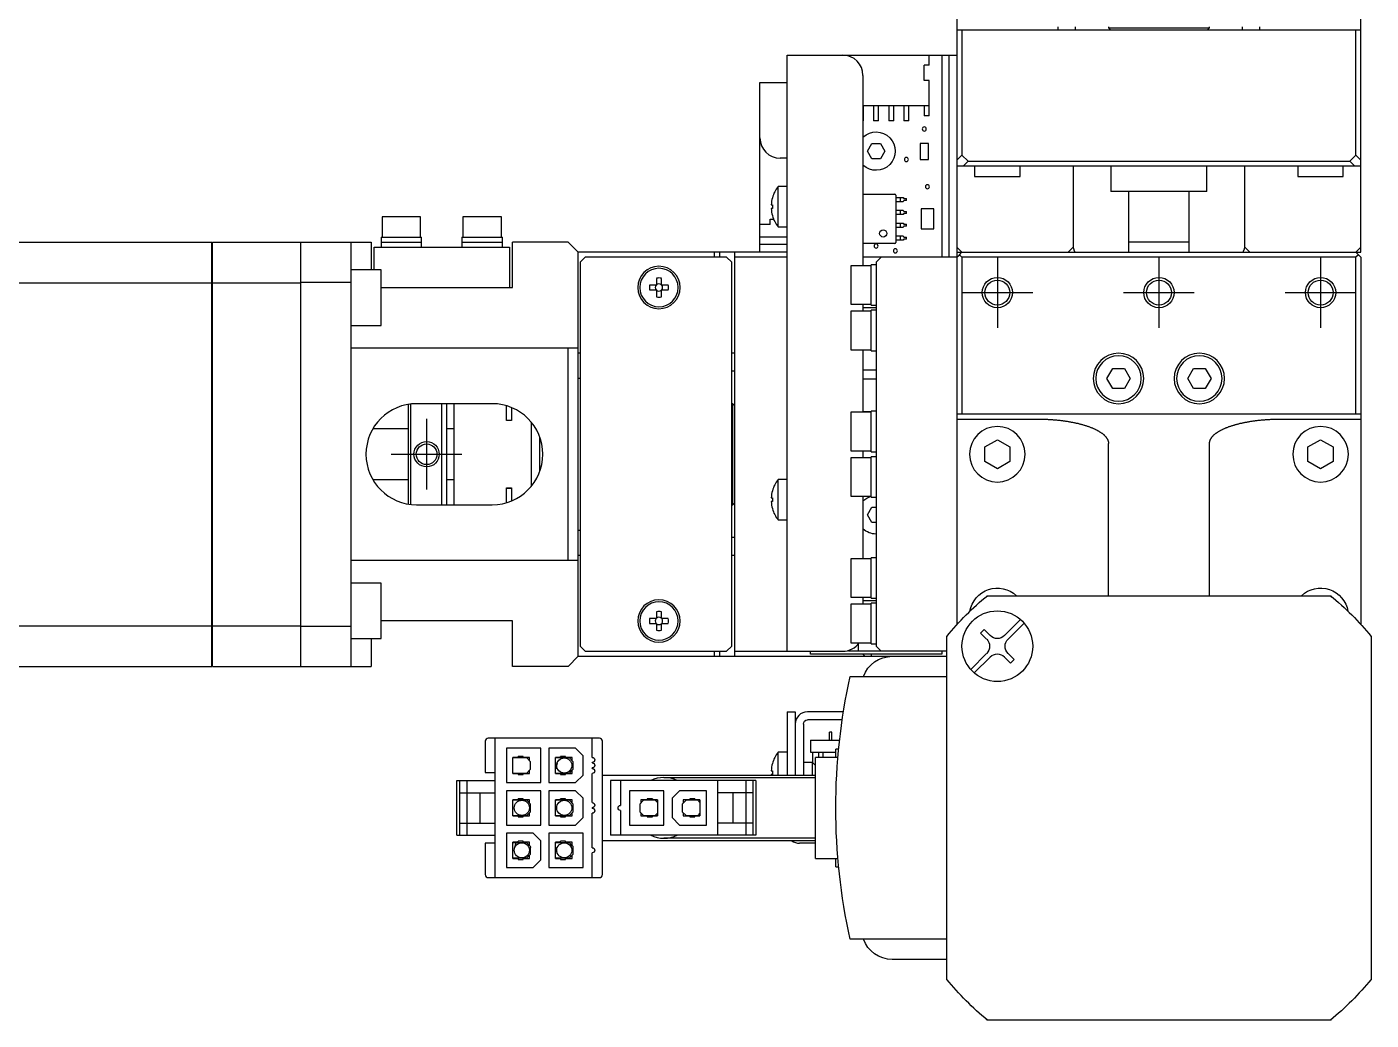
# Model space of a CAD drawing. Extents: x 0 to 1550, y -8 to 1198.
# Drawn here: x 592.5 to 725.5, y 444.5 to 542.8 of the extents above; entities that cross this region are included whole.
import ezdxf

# ---------------------------------------------------------------- set-up
doc = ezdxf.new("R2010")
doc.units = 0
doc.header["$LTSCALE"] = 0.5
doc.linetypes.add('CENTER', pattern=[50.8, 31.75, -6.35, 6.35, -6.35])
for name, color, linetype in [('MSM_CENTER', 1, 'CENTER'), ('MSM_CONTINUOUS', 7, 'CONTINUOUS'), ('MSM_NARROW', 5, 'CONTINUOUS')]:
    doc.layers.add(name, color=color, linetype=linetype)

msp = doc.modelspace()

# ---------------------------------------------------------------- linework, layer by layer
at = {"layer": 'MSM_CENTER'}
for p, q in [((688.54, 520.05), (688.54, 513.05)), ((704.54, 520.05), (704.54, 513.05)), ((720.54, 520.05), (720.54, 513.05)), ((685.04, 516.55), (692.04, 516.55)), ((701.04, 516.55), (708.04, 516.55)), ((717.04, 516.55), (724.04, 516.55)), ((632.04, 504.05), (632.04, 497.05)), ((628.54, 500.55), (635.54, 500.55))]:
    msp.add_line(p, q, dxfattribs=at)
at = {"layer": 'MSM_CONTINUOUS'}
for p, q in [((684.54, 558.05), (684.54, 483.68)), ((724.54, 520.55), (724.54, 558.05)), ((684.54, 542.55), (724.54, 542.55)), ((685.04, 542.55), (685.04, 530.16)), ((694.54, 542.85), (694.54, 542.55)), ((696.29, 542.55), (696.29, 542.85)), ((699.54, 542.85), (699.54, 542.75)), ((699.54, 542.75), (709.54, 542.75)), ((699.54, 542.75), (699.74, 542.55)), ((709.34, 542.55), (709.54, 542.75)), ((709.54, 542.75), (709.54, 542.85)), ((712.79, 542.85), (712.79, 542.55)), ((714.54, 542.55), (714.54, 542.85)), ((724.04, 530.16), (724.04, 542.55)), ((667.74, 481.05), (667.74, 540.05)), ((667.74, 540.05), (684.54, 540.05)), ((681.79, 539.05), (681.29, 539.05)), ((681.29, 537.55), (681.29, 539.05)), ((681.79, 539.05), (681.79, 540.05)), ((683.04, 540.05), (683.04, 520.05)), ((683.74, 540.05), (683.74, 520.05)), ((675.24, 538.05), (675.24, 519.2)), ((665.04, 537.35), (667.74, 537.35)), ((665.04, 520.55), (665.04, 537.35)), ((681.79, 537.55), (681.29, 537.55)), ((681.79, 534.05), (681.79, 537.55)), ((675.24, 535.05), (681.79, 535.05)), ((675.29, 533.55), (675.29, 535.05)), ((676.29, 535.05), (676.29, 533.55)), ((676.79, 533.55), (676.79, 535.05)), ((677.79, 535.05), (677.79, 533.55)), ((678.29, 533.55), (678.29, 535.05)), ((679.29, 535.05), (679.29, 533.55)), ((679.79, 533.55), (679.79, 535.05)), ((681.29, 535.05), (681.29, 534.05)), ((681.79, 534.05), (681.29, 534.05)), ((675.29, 533.55), (675.24, 533.55)), ((676.79, 533.55), (676.29, 533.55)), ((678.29, 533.55), (677.79, 533.55)), ((679.79, 533.55), (679.29, 533.55)), ((675.68, 530.55), (676.11, 531.3)), ((676.11, 531.3), (676.98, 531.3)), ((676.98, 531.3), (677.41, 530.55)), ((680.91, 531.32), (680.91, 529.72)), ((681.71, 531.32), (680.91, 531.32)), ((681.71, 529.72), (681.71, 531.32)), ((667.74, 529.85), (667.04, 529.85)), ((676.11, 529.8), (675.68, 530.55)), ((676.98, 529.8), (676.11, 529.8)), ((677.41, 530.55), (676.98, 529.8)), ((680.91, 529.72), (681.71, 529.72)), ((684.54, 529.66), (685.04, 530.16)), ((685.04, 530.16), (685.66, 529.55)), ((723.43, 529.55), (724.04, 530.16)), ((724.04, 530.16), (724.54, 529.66)), ((724.54, 529.05), (684.54, 529.05)), ((685.66, 529.55), (685.16, 529.05)), ((685.66, 529.55), (723.43, 529.55)), ((686.29, 529.05), (686.29, 528.05)), ((690.79, 528.05), (690.79, 529.05)), ((696.06, 529.05), (696.06, 521.05)), ((699.79, 529.05), (699.79, 526.55)), ((709.29, 526.55), (709.29, 529.05)), ((713.03, 521.05), (713.03, 529.05)), ((718.29, 529.05), (718.29, 528.05)), ((722.79, 528.05), (722.79, 529.05)), ((723.93, 529.05), (723.43, 529.55)), ((666.84, 523.05), (666.84, 527.05)), ((667.74, 527.05), (666.84, 527.05)), ((686.29, 528.05), (690.79, 528.05)), ((718.29, 528.05), (722.79, 528.05)), ((666.27, 525.93), (666.27, 525.93)), ((675.24, 526.3), (678.39, 526.3)), ((678.49, 526.2), (678.49, 521.5)), ((678.49, 525.97), (679.23, 525.97)), ((678.93, 525.97), (678.93, 525.54)), ((679.23, 525.97), (679.29, 525.86)), ((679.29, 525.66), (679.23, 525.54)), ((679.29, 525.86), (679.54, 525.86)), ((679.54, 525.66), (679.29, 525.66)), ((679.54, 525.66), (679.54, 525.86)), ((709.29, 526.55), (699.79, 526.55)), ((701.54, 526.55), (701.54, 520.55)), ((707.54, 520.55), (707.54, 526.55)), ((666.15, 525.23), (666.27, 525.23)), ((666.27, 524.87), (666.15, 524.87)), ((679.23, 525.54), (678.49, 525.54)), ((678.49, 524.7), (679.23, 524.7)), ((678.93, 524.7), (678.93, 524.27)), ((679.23, 524.7), (679.29, 524.59)), ((679.29, 524.39), (679.23, 524.27)), ((679.29, 524.59), (679.54, 524.59)), ((679.54, 524.39), (679.29, 524.39)), ((679.54, 524.39), (679.54, 524.59)), ((681, 524.85), (681, 522.85)), ((682.25, 524.85), (681, 524.85)), ((682.25, 522.85), (682.25, 524.85)), ((631.44, 524.05), (627.64, 524.05)), ((627.64, 524.05), (627.64, 522.05)), ((631.44, 522.05), (631.44, 524.05)), ((639.44, 524.05), (635.64, 524.05)), ((635.64, 524.05), (635.64, 522.05)), ((639.44, 522.05), (639.44, 524.05)), ((666.04, 523.3), (665.04, 523.3)), ((666.04, 523.8), (666.4, 523.8)), ((666.04, 523.3), (666.04, 523.8)), ((666.27, 524.16), (666.27, 524.16)), ((666.84, 523.05), (667.74, 523.05)), ((679.23, 524.27), (678.49, 524.27)), ((678.49, 523.43), (679.23, 523.43)), ((679.23, 523), (678.49, 523)), ((678.93, 523.43), (678.93, 523)), ((679.23, 523.43), (679.29, 523.32)), ((679.29, 523.12), (679.23, 523)), ((679.29, 523.32), (679.54, 523.32)), ((679.54, 523.12), (679.29, 523.12)), ((679.54, 523.12), (679.54, 523.32)), ((627.54, 522.05), (631.54, 522.05)), ((627.54, 522.05), (627.54, 521.05)), ((631.54, 521.05), (631.54, 522.05)), ((635.54, 522.05), (639.54, 522.05)), ((635.54, 522.05), (635.54, 521.05)), ((639.54, 521.05), (639.54, 522.05)), ((667.74, 522.05), (665.04, 522.05)), ((678.49, 522.16), (679.23, 522.16)), ((679.23, 521.73), (678.49, 521.73)), ((678.93, 522.16), (678.93, 521.73)), ((679.23, 522.16), (679.29, 522.05)), ((679.29, 521.85), (679.23, 521.73)), ((679.29, 522.05), (679.54, 522.05)), ((679.54, 521.85), (679.29, 521.85)), ((679.54, 521.85), (679.54, 522.05)), ((681, 522.85), (682.25, 522.85)), ((574.54, 521.55), (610.79, 521.55)), ((610.79, 479.55), (610.79, 521.55)), ((610.79, 521.5), (610.84, 521.5)), ((610.84, 521.55), (626.54, 521.55)), ((610.84, 479.55), (610.84, 521.55)), ((619.54, 521.55), (619.54, 479.55)), ((624.54, 521.55), (624.54, 479.55)), ((626.54, 521.55), (626.54, 518.8)), ((626.84, 518.8), (626.84, 521.05)), ((626.84, 521.05), (640.24, 521.05)), ((627.54, 521.55), (631.54, 521.55)), ((635.54, 521.55), (639.54, 521.55)), ((640.24, 521.05), (640.24, 517.05)), ((646.04, 521.55), (640.54, 521.55)), ((640.54, 517.05), (640.54, 521.55)), ((647.04, 520.55), (646.04, 521.55)), ((647.04, 480.55), (647.04, 520.55)), ((667.74, 520.55), (647.04, 520.55)), ((660.54, 520.05), (660.54, 520.55)), ((661.04, 520.55), (661.04, 520.05)), ((662.54, 480.55), (662.54, 520.55)), ((665.04, 521.35), (667.74, 521.35)), ((678.39, 521.4), (675.24, 521.4)), ((685.04, 520.55), (684.54, 521.05)), ((684.54, 520.55), (724.54, 520.55)), ((684.79, 520.3), (685.04, 520.55)), ((696.06, 521.05), (695.56, 520.55)), ((707.54, 521.55), (701.54, 521.55)), ((713.53, 520.55), (713.03, 521.05)), ((724.54, 521.05), (724.04, 520.55)), ((724.04, 520.55), (724.54, 520.05)), ((647.74, 520.05), (647.24, 519.55)), ((647.24, 519.55), (647.24, 481.55)), ((661.74, 520.05), (647.74, 520.05)), ((662.24, 519.55), (661.74, 520.05)), ((662.24, 481.55), (662.24, 519.55)), ((667.74, 520.05), (662.54, 520.05)), ((674.04, 519.2), (674.04, 515.4)), ((676.04, 519.2), (674.04, 519.2)), ((684.54, 520.05), (675.24, 520.05)), ((676.04, 515.3), (676.04, 519.3)), ((676.54, 519.3), (676.04, 519.3)), ((677.04, 520.05), (676.54, 519.55)), ((676.54, 519.55), (676.54, 481.55)), ((684.54, 520.05), (684.79, 520.3)), ((685.04, 520.05), (684.79, 520.3)), ((724.04, 520.05), (685.04, 520.05)), ((685.04, 520.05), (685.04, 504.55)), ((724.29, 520.3), (724.04, 520.05)), ((724.04, 504.55), (724.04, 520.05)), ((724.54, 520.05), (724.54, 483.68)), ((627.54, 518.8), (624.54, 518.8)), ((627.54, 513.3), (627.54, 518.8)), ((654.8, 517.96), (654.8, 517.29)), ((655.28, 517.29), (655.28, 517.96)), ((586.84, 517.52), (610.79, 517.52)), ((610.79, 517.26), (610.84, 517.26)), ((610.84, 517.52), (619.54, 517.52)), ((624.54, 517.55), (619.54, 517.55)), ((627.54, 517.05), (640.54, 517.05)), ((654.8, 517.29), (654.12, 517.29)), ((654.12, 516.81), (654.8, 516.81)), ((654.8, 516.81), (654.8, 516.13)), ((655.96, 517.29), (655.28, 517.29)), ((655.28, 516.81), (655.96, 516.81)), ((655.28, 516.13), (655.28, 516.81)), ((674.04, 515.4), (676.04, 515.4)), ((675.24, 515.4), (675.24, 514.7)), ((676.54, 515.05), (675.24, 515.05)), ((676.04, 515.3), (676.54, 515.3)), ((674.04, 514.7), (674.04, 510.9)), ((676.04, 514.7), (674.04, 514.7)), ((676.04, 510.8), (676.04, 514.8)), ((676.54, 514.8), (676.04, 514.8)), ((624.54, 513.3), (627.54, 513.3)), ((647.04, 511.05), (624.54, 511.05)), ((646.04, 490.05), (646.04, 511.05)), ((647.24, 510.55), (647.04, 510.55)), ((662.54, 510.55), (662.24, 510.55)), ((674.04, 510.9), (676.04, 510.9)), ((675.24, 510.9), (675.24, 504.7)), ((676.04, 510.8), (676.54, 510.8)), ((662.24, 508.8), (662.54, 508.8)), ((675.24, 508.92), (676.54, 508.92)), ((699.39, 508.05), (699.97, 509.05)), ((699.97, 509.05), (701.12, 509.05)), ((701.12, 509.05), (701.7, 508.05)), ((707.39, 508.05), (707.97, 509.05)), ((707.97, 509.05), (709.12, 509.05)), ((709.12, 509.05), (709.7, 508.05)), ((647.24, 508.05), (647.04, 508.05)), ((676.54, 507.99), (675.24, 507.99)), ((699.97, 507.05), (699.39, 508.05)), ((701.12, 507.05), (699.97, 507.05)), ((701.7, 508.05), (701.12, 507.05)), ((707.97, 507.05), (707.39, 508.05)), ((709.12, 507.05), (707.97, 507.05)), ((709.7, 508.05), (709.12, 507.05)), ((630.24, 495.61), (630.24, 505.48)), ((630.44, 505.51), (630.44, 495.58)), ((638.54, 505.55), (631.04, 505.55)), ((633.54, 495.55), (633.54, 505.55)), ((634.04, 495.55), (634.04, 505.55)), ((634.74, 505.55), (634.74, 495.55)), ((639.94, 503.88), (639.94, 505.35)), ((640.44, 505.17), (640.44, 503.88)), ((662.34, 505.55), (662.24, 505.55)), ((662.34, 495.55), (662.34, 505.55)), ((662.54, 505.35), (662.34, 505.55)), ((674.04, 504.7), (674.04, 500.9)), ((676.04, 504.7), (674.04, 504.7)), ((675.24, 504.79), (676.04, 504.79)), ((676.04, 500.8), (676.04, 504.8)), ((676.54, 504.8), (676.04, 504.8)), ((684.54, 504.55), (724.54, 504.55)), ((630.24, 503.05), (626.71, 503.05)), ((634.74, 503.05), (634.04, 503.05)), ((640.44, 503.9), (639.94, 503.9)), ((640.44, 503.88), (639.94, 503.88)), ((642.44, 497.42), (642.44, 503.67)), ((684.54, 504.03), (692.54, 504.03)), ((716.54, 504.03), (724.54, 504.03)), ((643.24, 498.84), (643.24, 502.25)), ((643.38, 501.8), (643.24, 501.8)), ((687.29, 501.27), (688.54, 501.99)), ((688.54, 501.99), (689.79, 501.27)), ((719.29, 501.27), (720.54, 501.99)), ((720.54, 501.99), (721.79, 501.27)), ((674.04, 500.9), (676.04, 500.9)), ((675.24, 500.9), (675.24, 500.2)), ((676.04, 500.8), (676.54, 500.8)), ((687.29, 499.82), (687.29, 501.27)), ((689.79, 501.27), (689.79, 499.82)), ((699.54, 486.55), (699.54, 501.62)), ((709.54, 486.55), (709.54, 501.62)), ((719.29, 499.82), (719.29, 501.27)), ((721.79, 501.27), (721.79, 499.82)), ((643.24, 499.3), (643.38, 499.3)), ((674.04, 500.2), (674.04, 496.4)), ((676.04, 500.2), (674.04, 500.2)), ((676.04, 496.3), (676.04, 500.3)), ((676.54, 500.3), (676.04, 500.3)), ((688.54, 499.1), (687.29, 499.82)), ((689.79, 499.82), (688.54, 499.1)), ((720.54, 499.1), (719.29, 499.82)), ((721.79, 499.82), (720.54, 499.1)), ((626.71, 498.05), (630.24, 498.05)), ((634.04, 498.05), (634.74, 498.05)), ((666.84, 494.05), (666.84, 498.05)), ((667.74, 498.05), (666.84, 498.05)), ((639.94, 497.21), (640.44, 497.21)), ((639.94, 495.75), (639.94, 497.21)), ((639.94, 497.19), (640.44, 497.19)), ((640.44, 497.21), (640.44, 495.92)), ((666.27, 496.93), (666.27, 496.93)), ((674.04, 496.4), (676.04, 496.4)), ((675.24, 496.4), (675.24, 490.2)), ((631.04, 495.55), (638.54, 495.55)), ((662.24, 495.55), (662.34, 495.55)), ((662.34, 495.55), (662.54, 495.75)), ((666.15, 496.23), (666.27, 496.23)), ((666.27, 495.87), (666.15, 495.87)), ((666.27, 495.16), (666.27, 495.16)), ((675.68, 494.55), (676.11, 495.3)), ((676.04, 496.3), (676.54, 496.3)), ((676.11, 495.3), (676.54, 495.3)), ((666.84, 494.05), (667.74, 494.05)), ((676.11, 493.8), (675.68, 494.55)), ((676.54, 493.8), (676.11, 493.8)), ((647.04, 493.05), (647.24, 493.05)), ((662.54, 492.3), (662.24, 492.3)), ((647.04, 490.05), (624.54, 490.05)), ((647.04, 490.55), (647.24, 490.55)), ((662.24, 490.55), (662.54, 490.55)), ((674.04, 490.2), (674.04, 486.4)), ((676.04, 490.2), (674.04, 490.2)), ((676.04, 490.21), (675.24, 490.21)), ((676.04, 486.3), (676.04, 490.3)), ((676.54, 490.3), (676.04, 490.3)), ((627.54, 487.8), (624.54, 487.8)), ((627.54, 482.3), (627.54, 487.8)), ((674.04, 486.4), (676.04, 486.4)), ((675.24, 486.4), (675.24, 485.7)), ((676.54, 486.05), (675.24, 486.05)), ((676.04, 486.3), (676.54, 486.3)), ((676.04, 481.8), (676.04, 485.8)), ((676.54, 485.8), (676.04, 485.8)), ((687.54, 486.55), (687.41, 486.42)), ((687.57, 486.55), (721.51, 486.55)), ((721.67, 486.42), (721.54, 486.55)), ((654.8, 484.96), (654.8, 484.29)), ((655.28, 484.29), (655.28, 484.96)), ((674.04, 485.7), (674.04, 481.9)), ((676.04, 485.7), (674.04, 485.7)), ((586.84, 483.58), (610.79, 483.58)), ((610.79, 483.83), (610.84, 483.83)), ((610.84, 483.58), (619.54, 483.58)), ((619.54, 483.55), (624.54, 483.55)), ((640.54, 484.05), (627.54, 484.05)), ((640.54, 479.55), (640.54, 484.05)), ((654.8, 484.29), (654.12, 484.29)), ((654.12, 483.81), (654.8, 483.81)), ((654.8, 483.81), (654.8, 483.13)), ((655.96, 484.29), (655.28, 484.29)), ((655.28, 483.13), (655.28, 483.81)), ((655.28, 483.81), (655.96, 483.81)), ((686.88, 482.85), (687.23, 483.21)), ((687.23, 483.21), (687.84, 482.61)), ((689.25, 482.61), (690.83, 484.19)), ((691.19, 483.84), (689.6, 482.25)), ((624.54, 482.3), (627.54, 482.3)), ((626.54, 482.3), (626.54, 479.55)), ((674.04, 481.9), (676.04, 481.9)), ((674.79, 481.05), (674.79, 481.78)), ((676.04, 481.8), (676.54, 481.8)), ((683.67, 482.67), (683.54, 482.55)), ((683.54, 448.58), (683.54, 482.52)), ((687.48, 482.25), (686.88, 482.85)), ((725.54, 482.55), (725.41, 482.67)), ((725.54, 482.52), (725.54, 448.58)), ((646.04, 479.55), (647.04, 480.55)), ((647.04, 480.55), (683.54, 480.55)), ((647.24, 481.55), (647.74, 481.05)), ((647.74, 481.05), (661.74, 481.05)), ((660.54, 480.55), (660.54, 481.05)), ((661.04, 481.05), (661.04, 480.55)), ((661.74, 481.05), (662.24, 481.55)), ((662.54, 481.05), (673.24, 481.05)), ((670.04, 480.75), (670.04, 481.05)), ((683.04, 480.75), (670.04, 480.75)), ((673.79, 481.12), (673.79, 481.05)), ((683.54, 481.05), (673.79, 481.05)), ((675.43, 480.55), (675.23, 480.75)), ((676.04, 480.75), (676.04, 480.55)), ((676.54, 481.55), (677.04, 481.05)), ((683.04, 481.05), (683.04, 480.75)), ((685.9, 479.25), (687.48, 480.84)), ((687.84, 480.48), (686.25, 478.9)), ((689.85, 479.88), (689.25, 480.48)), ((689.6, 480.84), (690.2, 480.24)), ((586.84, 479.55), (610.79, 479.55)), ((610.79, 479.6), (610.84, 479.6)), ((610.84, 479.55), (626.54, 479.55)), ((646.04, 479.55), (640.54, 479.55)), ((690.2, 480.24), (689.85, 479.88)), ((673.97, 478.55), (683.54, 478.55)), ((667.74, 475.05), (667.74, 468.8)), ((667.74, 475.05), (668.54, 475.05)), ((668.54, 475.05), (668.54, 468.8)), ((669.34, 473.85), (669.34, 468.8)), ((673.3, 475.05), (669.74, 475.05)), ((673.18, 474.25), (669.74, 474.25)), ((649.14, 472.45), (638.14, 472.45)), ((638.84, 458.65), (638.84, 472.45)), ((648.44, 470.55), (648.44, 472.45)), ((671.92, 472.25), (671.92, 473.05)), ((672.17, 473.05), (671.92, 473.05)), ((672.17, 472.25), (672.17, 473.05)), ((637.84, 472.15), (637.84, 469.05)), ((639.94, 471.45), (639.94, 468.05)), ((643.34, 471.45), (639.94, 471.45)), ((643.34, 468.05), (643.34, 471.45)), ((646.79, 471.45), (644.14, 471.45)), ((644.14, 471.45), (644.14, 468.05)), ((647.54, 470.7), (646.79, 471.45)), ((649.44, 458.95), (649.44, 472.15)), ((670.04, 472.25), (672.92, 472.25)), ((670.04, 472.25), (670.04, 471.05)), ((672.54, 470.55), (672.54, 471.37)), ((672.83, 471.37), (672.54, 471.37)), ((641.09, 470.55), (640.59, 470.55)), ((640.59, 468.95), (640.59, 470.55)), ((641.97, 470.5), (640.59, 470.5)), ((641.59, 470.65), (641.09, 470.65)), ((641.09, 470.5), (641.09, 470.65)), ((641.59, 470.5), (641.59, 470.65)), ((642.24, 470.55), (641.59, 470.55)), ((642.34, 470.12), (641.97, 470.5)), ((642.24, 470.22), (642.24, 470.55)), ((642.34, 469.37), (642.34, 470.12)), ((645.29, 470.55), (644.79, 470.55)), ((644.79, 468.95), (644.79, 470.55)), ((646.17, 470.5), (644.79, 470.5)), ((644.95, 469.96), (644.79, 469.43)), ((645.79, 470.65), (645.29, 470.65)), ((645.29, 470.5), (645.29, 470.65)), ((645.79, 470.5), (645.79, 470.65)), ((646.44, 470.55), (645.79, 470.55)), ((646.54, 470.12), (646.17, 470.5)), ((646.44, 470.22), (646.44, 470.55)), ((646.54, 469.37), (646.54, 470.12)), ((647.54, 468.8), (647.54, 470.7)), ((648.44, 470), (648.44, 470.05)), ((666.27, 469.93), (666.27, 469.93)), ((666.84, 468.8), (666.84, 471.05)), ((667.74, 471.05), (666.84, 471.05)), ((670.24, 470.05), (669.34, 470.05)), ((670.04, 471.05), (672.54, 471.05)), ((670.24, 468.8), (670.24, 470.05)), ((670.44, 469.85), (670.24, 470.05)), ((670.29, 470), (670.29, 471.05)), ((670.54, 469.75), (670.44, 469.85)), ((670.54, 460.55), (670.54, 470.55)), ((672.76, 470.55), (670.54, 470.55)), ((670.84, 471.05), (670.84, 470.55)), ((671.29, 470.55), (671.29, 471.05)), ((637.84, 469.05), (638.84, 469.05)), ((640.59, 469), (641.97, 469)), ((640.59, 468.95), (641.09, 468.95)), ((641.09, 469), (641.09, 468.85)), ((641.09, 468.85), (641.59, 468.85)), ((641.59, 468.85), (641.59, 469)), ((641.59, 468.95), (642.24, 468.95)), ((641.97, 469), (642.24, 469.27)), ((642.24, 469.27), (642.34, 469.37)), ((642.24, 468.95), (642.24, 469.27)), ((644.79, 469), (646.17, 469)), ((644.79, 468.95), (645.29, 468.95)), ((645.29, 469), (645.29, 468.85)), ((645.29, 468.85), (645.79, 468.85)), ((645.79, 468.85), (645.79, 469)), ((645.79, 468.95), (646.44, 468.95)), ((646.17, 469), (646.54, 469.37)), ((646.25, 469.08), (646.39, 469.53)), ((646.44, 468.95), (646.44, 469.27)), ((646.79, 468.05), (647.54, 468.8)), ((648.44, 469.45), (648.44, 469.5)), ((648.44, 466.07), (648.44, 468.95)), ((649.44, 468.8), (670.54, 468.8)), ((655.54, 468.55), (670.54, 468.55)), ((666.15, 469.23), (666.27, 469.23)), ((666.27, 468.87), (666.15, 468.87)), ((635.04, 462.85), (635.04, 468.25)), ((635.04, 468.25), (638.84, 468.25)), ((635.34, 462.85), (635.34, 468.25)), ((636.04, 462.85), (636.04, 468.25)), ((639.94, 468.05), (643.34, 468.05)), ((639.94, 467.25), (639.94, 463.85)), ((643.34, 467.25), (639.94, 467.25)), ((643.34, 463.85), (643.34, 467.25)), ((644.14, 468.05), (646.79, 468.05)), ((644.14, 467.25), (644.14, 463.85)), ((646.79, 467.25), (644.14, 467.25)), ((647.54, 466.5), (646.79, 467.25)), ((650.24, 468.25), (650.24, 462.85)), ((664.64, 468.25), (650.24, 468.25)), ((651.24, 468.25), (651.24, 465.8)), ((655.54, 467.25), (652.14, 467.25)), ((652.14, 467.25), (652.14, 463.85)), ((655.54, 463.85), (655.54, 467.25)), ((657.09, 467.25), (656.34, 466.5)), ((659.74, 467.25), (657.09, 467.25)), ((659.74, 463.85), (659.74, 467.25)), ((660.84, 468.25), (660.84, 462.85)), ((663.64, 468.25), (663.64, 462.85)), ((664.34, 468.25), (664.34, 462.85)), ((664.64, 468.25), (664.64, 462.85)), ((635.34, 467.05), (638.84, 467.05)), ((637.34, 464.05), (637.34, 467.05)), ((641.09, 466.35), (640.59, 466.35)), ((640.59, 464.75), (640.59, 466.35)), ((641.97, 466.3), (640.59, 466.3)), ((641.59, 466.45), (641.09, 466.45)), ((641.09, 466.3), (641.09, 466.45)), ((641.59, 466.3), (641.59, 466.45)), ((642.24, 466.35), (641.59, 466.35)), ((642.34, 465.92), (641.97, 466.3)), ((642.24, 466.02), (642.24, 466.35)), ((642.34, 465.17), (642.34, 465.92)), ((645.29, 466.35), (644.79, 466.35)), ((644.79, 464.75), (644.79, 466.35)), ((646.17, 466.3), (644.79, 466.3)), ((644.79, 466.29), (644.87, 466.3)), ((645.79, 466.45), (645.29, 466.45)), ((645.29, 466.3), (645.29, 466.45)), ((645.79, 466.3), (645.79, 466.45)), ((646.44, 466.35), (645.79, 466.35)), ((646.54, 465.92), (646.17, 466.3)), ((646.44, 466.02), (646.44, 466.35)), ((646.54, 465.17), (646.54, 465.92)), ((647.54, 464.6), (647.54, 466.5)), ((653.52, 466.3), (653.14, 465.92)), ((653.14, 465.92), (653.14, 465.17)), ((653.89, 466.35), (653.24, 466.35)), ((653.24, 466.35), (653.24, 466.02)), ((654.89, 466.3), (653.52, 466.3)), ((654.39, 466.45), (653.89, 466.45)), ((653.89, 466.45), (653.89, 466.3)), ((654.39, 466.45), (654.39, 466.3)), ((654.89, 466.35), (654.39, 466.35)), ((654.89, 466.35), (654.89, 464.75)), ((656.34, 466.5), (656.34, 464.6)), ((657.72, 466.3), (657.34, 465.92)), ((657.34, 465.92), (657.34, 465.17)), ((658.09, 466.35), (657.44, 466.35)), ((657.44, 466.35), (657.44, 466.02)), ((659.09, 466.3), (657.72, 466.3)), ((658.59, 466.45), (658.09, 466.45)), ((658.09, 466.45), (658.09, 466.3)), ((658.59, 466.45), (658.59, 466.3)), ((659.09, 466.35), (658.59, 466.35)), ((659.09, 466.35), (659.09, 464.75)), ((664.34, 467.05), (660.84, 467.05)), ((662.34, 467.05), (662.34, 464.05)), ((640.59, 464.8), (641.97, 464.8)), ((640.59, 464.75), (641.09, 464.75)), ((641.09, 464.8), (641.09, 464.65)), ((641.09, 464.65), (641.59, 464.65)), ((641.59, 464.65), (641.59, 464.8)), ((641.59, 464.75), (642.24, 464.75)), ((641.97, 464.8), (642.24, 465.07)), ((642.24, 465.07), (642.34, 465.17)), ((642.24, 464.75), (642.24, 465.07)), ((644.79, 464.8), (646.17, 464.8)), ((644.79, 464.8), (644.87, 464.8)), ((644.79, 464.75), (645.29, 464.75)), ((645.29, 464.8), (645.29, 464.65)), ((645.29, 464.65), (645.79, 464.65)), ((645.79, 464.65), (645.79, 464.8)), ((645.79, 464.75), (646.44, 464.75)), ((646.17, 464.8), (646.54, 465.17)), ((646.44, 464.75), (646.44, 465.07)), ((646.79, 463.85), (647.54, 464.6)), ((648.44, 465.52), (648.44, 465.57)), ((648.44, 461.6), (648.44, 465.02)), ((651.24, 465.3), (651.24, 462.85)), ((653.14, 465.17), (653.52, 464.8)), ((653.24, 465.07), (653.24, 464.75)), ((653.24, 464.75), (653.89, 464.75)), ((653.52, 464.8), (654.89, 464.8)), ((653.89, 464.8), (653.89, 464.65)), ((653.89, 464.65), (654.39, 464.65)), ((654.39, 464.65), (654.39, 464.8)), ((654.39, 464.75), (654.89, 464.75)), ((656.34, 464.6), (657.09, 463.85)), ((657.34, 465.17), (657.72, 464.8)), ((657.44, 465.07), (657.44, 464.75)), ((657.44, 464.75), (658.09, 464.75)), ((657.72, 464.8), (659.09, 464.8)), ((658.09, 464.8), (658.09, 464.65)), ((658.09, 464.65), (658.59, 464.65)), ((658.59, 464.65), (658.59, 464.8)), ((658.59, 464.75), (659.09, 464.75)), ((635.34, 464.05), (638.84, 464.05)), ((639.94, 463.85), (643.34, 463.85)), ((644.14, 463.85), (646.79, 463.85)), ((652.14, 463.85), (655.54, 463.85)), ((657.09, 463.85), (659.74, 463.85)), ((664.34, 464.05), (660.84, 464.05)), ((635.04, 462.85), (638.84, 462.85)), ((637.84, 462.05), (637.84, 458.95)), ((638.84, 462.05), (637.84, 462.05)), ((642.59, 463.05), (639.94, 463.05)), ((639.94, 463.05), (639.94, 459.65)), ((641.09, 462.15), (640.59, 462.15)), ((640.59, 460.55), (640.59, 462.15)), ((641.97, 462.1), (640.59, 462.1)), ((640.75, 461.55), (640.9, 462.1)), ((641.59, 462.25), (641.09, 462.25)), ((641.09, 462.1), (641.09, 462.25)), ((641.59, 462.1), (641.59, 462.25)), ((642.24, 462.15), (641.59, 462.15)), ((642.24, 461.82), (641.97, 462.1)), ((642.24, 461.82), (642.24, 462.15)), ((642.34, 461.72), (642.24, 461.82)), ((643.34, 462.3), (642.59, 463.05)), ((643.34, 460.4), (643.34, 462.3)), ((647.54, 463.05), (644.14, 463.05)), ((644.14, 463.05), (644.14, 459.65)), ((645.29, 462.15), (644.79, 462.15)), ((644.79, 460.55), (644.79, 462.15)), ((646.17, 462.1), (644.79, 462.1)), ((645.79, 462.25), (645.29, 462.25)), ((645.29, 462.1), (645.29, 462.25)), ((645.79, 462.1), (645.79, 462.25)), ((646.44, 462.15), (645.79, 462.15)), ((646.54, 461.72), (646.17, 462.1)), ((646.25, 462.01), (646.39, 461.56)), ((646.44, 461.82), (646.44, 462.15)), ((647.54, 459.65), (647.54, 463.05)), ((670.54, 462.3), (649.44, 462.3)), ((664.64, 462.85), (650.24, 462.85)), ((670.54, 462.55), (655.54, 462.55)), ((670.54, 462.05), (668.94, 462.05)), ((640.59, 460.6), (641.97, 460.6)), ((640.59, 460.55), (641.09, 460.55)), ((641.09, 460.6), (641.09, 460.45)), ((641.09, 460.45), (641.59, 460.45)), ((641.59, 460.45), (641.59, 460.6)), ((641.59, 460.55), (642.24, 460.55)), ((641.97, 460.6), (642.24, 460.87)), ((642.34, 461.69), (642.19, 461.14)), ((642.24, 460.87), (642.34, 460.97)), ((642.24, 460.55), (642.24, 460.87)), ((642.34, 460.97), (642.34, 461.72)), ((644.95, 461.13), (644.79, 461.66)), ((644.79, 460.6), (646.17, 460.6)), ((644.79, 460.55), (645.29, 460.55)), ((645.29, 460.6), (645.29, 460.45)), ((645.29, 460.45), (645.79, 460.45)), ((645.79, 460.45), (645.79, 460.6)), ((645.79, 460.55), (646.44, 460.55)), ((646.17, 460.6), (646.44, 460.87)), ((646.44, 460.87), (646.54, 460.97)), ((646.44, 460.55), (646.44, 460.87)), ((646.54, 460.97), (646.54, 461.72)), ((648.44, 458.65), (648.44, 461.1)), ((670.54, 460.55), (672.76, 460.55)), ((672.54, 459.73), (672.54, 460.55)), ((639.94, 459.65), (642.59, 459.65)), ((642.59, 459.65), (643.34, 460.4)), ((644.14, 459.65), (647.54, 459.65)), ((672.54, 459.73), (672.83, 459.73)), ((638.14, 458.65), (649.14, 458.65)), ((683.54, 452.55), (673.97, 452.55)), ((683.54, 450.55), (678.12, 450.55)), ((683.54, 448.55), (683.67, 448.42)), ((725.41, 448.42), (725.54, 448.55)), ((687.41, 444.67), (687.54, 444.55)), ((721.51, 444.55), (687.57, 444.55)), ((721.54, 444.55), (721.67, 444.67))]:
    msp.add_line(p, q, dxfattribs=at)
for points in [[(666.27, 525.23, 0), (666.27, 525.22, 0), (666.27, 525.22, 0), (666.27, 525.22, 0), (666.27, 525.21, 0), (666.27, 525.21, 0), (666.27, 525.21, 0), (666.27, 525.21, 0), (666.27, 525.2, 0), (666.27, 525.2, 0), (666.27, 525.2, 0), (666.27, 525.2, 0), (666.27, 525.19, 0), (666.27, 525.19, 0), (666.27, 525.19, 0), (666.27, 525.18, 0), (666.27, 525.18, 0), (666.27, 525.18, 0), (666.27, 525.17, 0), (666.27, 525.17, 0), (666.27, 525.17, 0), (666.27, 525.17, 0), (666.27, 525.16, 0), (666.27, 525.16, 0), (666.27, 525.16, 0), (666.27, 525.15, 0), (666.27, 525.15, 0), (666.27, 525.15, 0), (666.27, 525.15, 0), (666.27, 525.14, 0), (666.27, 525.14, 0), (666.27, 525.14, 0), (666.27, 525.14, 0), (666.27, 525.13, 0), (666.27, 525.13, 0), (666.27, 525.13, 0), (666.27, 525.12, 0), (666.27, 525.12, 0), (666.27, 525.12, 0), (666.27, 525.12, 0), (666.27, 525.11, 0), (666.27, 525.11, 0), (666.27, 525.11, 0), (666.27, 525.11, 0), (666.27, 525.1, 0), (666.27, 525.1, 0), (666.27, 525.1, 0), (666.27, 525.09, 0), (666.27, 525.09, 0), (666.27, 525.09, 0), (666.27, 525.09, 0), (666.27, 525.08, 0), (666.27, 525.08, 0), (666.27, 525.08, 0), (666.27, 525.07, 0), (666.27, 525.07, 0), (666.27, 525.07, 0), (666.27, 525.07, 0), (666.27, 525.06, 0), (666.27, 525.06, 0), (666.27, 525.06, 0), (666.27, 525.05, 0), (666.27, 525.05, 0), (666.27, 525.05, 0), (666.27, 525.05, 0), (666.27, 525.04, 0), (666.27, 525.04, 0), (666.27, 525.04, 0), (666.27, 525.03, 0), (666.27, 525.03, 0), (666.27, 525.03, 0), (666.27, 525.03, 0), (666.27, 525.02, 0), (666.27, 525.02, 0), (666.27, 525.02, 0), (666.27, 525.01, 0), (666.27, 525.01, 0), (666.27, 525.01, 0), (666.27, 525.01, 0), (666.27, 525, 0), (666.27, 525, 0), (666.27, 525, 0), (666.27, 525, 0), (666.27, 524.99, 0), (666.27, 524.99, 0), (666.27, 524.99, 0), (666.27, 524.98, 0), (666.27, 524.98, 0), (666.27, 524.98, 0), (666.27, 524.98, 0), (666.27, 524.97, 0), (666.27, 524.97, 0), (666.27, 524.97, 0), (666.27, 524.96, 0), (666.27, 524.96, 0), (666.27, 524.96, 0), (666.27, 524.96, 0), (666.27, 524.95, 0), (666.27, 524.95, 0), (666.27, 524.95, 0), (666.27, 524.94, 0), (666.27, 524.94, 0), (666.27, 524.94, 0), (666.27, 524.94, 0), (666.27, 524.93, 0), (666.27, 524.93, 0), (666.27, 524.93, 0), (666.27, 524.92, 0), (666.27, 524.92, 0), (666.27, 524.92, 0), (666.27, 524.92, 0), (666.27, 524.91, 0), (666.27, 524.91, 0), (666.27, 524.91, 0), (666.27, 524.9, 0), (666.27, 524.9, 0), (666.27, 524.9, 0), (666.27, 524.9, 0), (666.27, 524.89, 0), (666.27, 524.89, 0), (666.27, 524.89, 0), (666.27, 524.88, 0), (666.27, 524.88, 0), (666.27, 524.88, 0), (666.27, 524.88, 0), (666.27, 524.87, 0), (666.27, 524.87, 0), (666.27, 524.87, 0), (666.27, 524.87, 0)], [(696.24, 520.55, 0), (696.24, 520.55, 0), (696.23, 520.55, 0), (696.23, 520.56, 0), (696.23, 520.56, 0), (696.23, 520.56, 0), (696.23, 520.57, 0), (696.23, 520.57, 0), (696.23, 520.58, 0), (696.22, 520.58, 0), (696.22, 520.58, 0), (696.22, 520.59, 0), (696.22, 520.59, 0), (696.22, 520.6, 0), (696.22, 520.6, 0), (696.22, 520.6, 0), (696.21, 520.61, 0), (696.21, 520.61, 0), (696.21, 520.61, 0), (696.21, 520.62, 0), (696.21, 520.62, 0), (696.21, 520.62, 0), (696.2, 520.63, 0), (696.2, 520.63, 0), (696.2, 520.64, 0), (696.2, 520.64, 0), (696.2, 520.64, 0), (696.2, 520.65, 0), (696.2, 520.65, 0), (696.19, 520.65, 0), (696.19, 520.66, 0), (696.19, 520.66, 0), (696.19, 520.67, 0), (696.19, 520.67, 0), (696.19, 520.67, 0), (696.19, 520.68, 0), (696.18, 520.68, 0), (696.18, 520.69, 0), (696.18, 520.69, 0), (696.18, 520.69, 0), (696.18, 520.7, 0), (696.18, 520.7, 0), (696.17, 520.71, 0), (696.17, 520.71, 0), (696.17, 520.71, 0), (696.17, 520.72, 0), (696.17, 520.72, 0), (696.17, 520.72, 0), (696.17, 520.73, 0), (696.16, 520.73, 0), (696.16, 520.74, 0), (696.16, 520.74, 0), (696.16, 520.74, 0), (696.16, 520.75, 0), (696.16, 520.75, 0), (696.16, 520.75, 0), (696.15, 520.76, 0), (696.15, 520.76, 0), (696.15, 520.77, 0), (696.15, 520.77, 0), (696.15, 520.77, 0), (696.15, 520.78, 0), (696.15, 520.78, 0), (696.15, 520.79, 0), (696.14, 520.79, 0), (696.14, 520.79, 0), (696.14, 520.8, 0), (696.14, 520.8, 0), (696.14, 520.81, 0), (696.14, 520.81, 0), (696.14, 520.81, 0), (696.13, 520.82, 0), (696.13, 520.82, 0), (696.13, 520.83, 0), (696.13, 520.83, 0), (696.13, 520.83, 0), (696.13, 520.84, 0), (696.13, 520.84, 0), (696.12, 520.85, 0), (696.12, 520.85, 0), (696.12, 520.85, 0), (696.12, 520.86, 0), (696.12, 520.86, 0), (696.12, 520.87, 0), (696.12, 520.87, 0), (696.12, 520.87, 0), (696.11, 520.88, 0), (696.11, 520.88, 0), (696.11, 520.88, 0), (696.11, 520.89, 0), (696.11, 520.89, 0), (696.11, 520.9, 0), (696.11, 520.9, 0), (696.1, 520.9, 0), (696.1, 520.91, 0), (696.1, 520.91, 0), (696.1, 520.92, 0), (696.1, 520.92, 0), (696.1, 520.92, 0), (696.1, 520.93, 0), (696.1, 520.93, 0), (696.09, 520.94, 0), (696.09, 520.94, 0), (696.09, 520.95, 0), (696.09, 520.95, 0), (696.09, 520.95, 0), (696.09, 520.96, 0), (696.09, 520.96, 0), (696.08, 520.97, 0), (696.08, 520.97, 0), (696.08, 520.97, 0), (696.08, 520.98, 0), (696.08, 520.98, 0), (696.08, 520.99, 0), (696.08, 520.99, 0), (696.08, 520.99, 0), (696.07, 521, 0), (696.07, 521, 0), (696.07, 521, 0), (696.07, 521.01, 0), (696.07, 521.01, 0), (696.07, 521.02, 0), (696.07, 521.02, 0), (696.06, 521.02, 0), (696.06, 521.03, 0), (696.06, 521.03, 0), (696.06, 521.04, 0), (696.06, 521.04, 0), (696.06, 521.05, 0)], [(713.03, 521.05, 0), (713.03, 521.04, 0), (713.02, 521.04, 0), (713.02, 521.03, 0), (713.02, 521.03, 0), (713.02, 521.02, 0), (713.02, 521.02, 0), (713.02, 521.02, 0), (713.02, 521.01, 0), (713.02, 521.01, 0), (713.01, 521, 0), (713.01, 521, 0), (713.01, 521, 0), (713.01, 520.99, 0), (713.01, 520.99, 0), (713.01, 520.99, 0), (713.01, 520.98, 0), (713.01, 520.98, 0), (713, 520.97, 0), (713, 520.97, 0), (713, 520.97, 0), (713, 520.96, 0), (713, 520.96, 0), (713, 520.95, 0), (713, 520.95, 0), (713, 520.95, 0), (712.99, 520.94, 0), (712.99, 520.94, 0), (712.99, 520.93, 0), (712.99, 520.93, 0), (712.99, 520.92, 0), (712.99, 520.92, 0), (712.99, 520.92, 0), (712.98, 520.91, 0), (712.98, 520.91, 0), (712.98, 520.9, 0), (712.98, 520.9, 0), (712.98, 520.9, 0), (712.98, 520.89, 0), (712.98, 520.89, 0), (712.98, 520.88, 0), (712.97, 520.88, 0), (712.97, 520.88, 0), (712.97, 520.87, 0), (712.97, 520.87, 0), (712.97, 520.87, 0), (712.97, 520.86, 0), (712.97, 520.86, 0), (712.96, 520.85, 0), (712.96, 520.85, 0), (712.96, 520.85, 0), (712.96, 520.84, 0), (712.96, 520.84, 0), (712.96, 520.83, 0), (712.96, 520.83, 0), (712.95, 520.83, 0), (712.95, 520.82, 0), (712.95, 520.82, 0), (712.95, 520.81, 0), (712.95, 520.81, 0), (712.95, 520.81, 0), (712.95, 520.8, 0), (712.94, 520.8, 0), (712.94, 520.79, 0), (712.94, 520.79, 0), (712.94, 520.79, 0), (712.94, 520.78, 0), (712.94, 520.78, 0), (712.94, 520.77, 0), (712.93, 520.77, 0), (712.93, 520.77, 0), (712.93, 520.76, 0), (712.93, 520.76, 0), (712.93, 520.75, 0), (712.93, 520.75, 0), (712.93, 520.75, 0), (712.92, 520.74, 0), (712.92, 520.74, 0), (712.92, 520.74, 0), (712.92, 520.73, 0), (712.92, 520.73, 0), (712.92, 520.72, 0), (712.92, 520.72, 0), (712.91, 520.72, 0), (712.91, 520.71, 0), (712.91, 520.71, 0), (712.91, 520.71, 0), (712.91, 520.7, 0), (712.91, 520.7, 0), (712.91, 520.69, 0), (712.9, 520.69, 0), (712.9, 520.69, 0), (712.9, 520.68, 0), (712.9, 520.68, 0), (712.9, 520.67, 0), (712.9, 520.67, 0), (712.9, 520.67, 0), (712.89, 520.66, 0), (712.89, 520.66, 0), (712.89, 520.65, 0), (712.89, 520.65, 0), (712.89, 520.65, 0), (712.89, 520.64, 0), (712.89, 520.64, 0), (712.88, 520.64, 0), (712.88, 520.63, 0), (712.88, 520.63, 0), (712.88, 520.62, 0), (712.88, 520.62, 0), (712.88, 520.62, 0), (712.88, 520.61, 0), (712.87, 520.61, 0), (712.87, 520.61, 0), (712.87, 520.6, 0), (712.87, 520.6, 0), (712.87, 520.6, 0), (712.87, 520.59, 0), (712.87, 520.59, 0), (712.86, 520.58, 0), (712.86, 520.58, 0), (712.86, 520.58, 0), (712.86, 520.57, 0), (712.86, 520.57, 0), (712.86, 520.56, 0), (712.85, 520.56, 0), (712.85, 520.56, 0), (712.85, 520.55, 0), (712.85, 520.55, 0), (712.85, 520.55, 0)], [(692.54, 504.03, 0), (692.63, 504.03, 0), (692.72, 504.03, 0), (692.8, 504.03, 0), (692.89, 504.03, 0), (692.97, 504.02, 0), (693.06, 504.02, 0), (693.14, 504.02, 0), (693.23, 504.02, 0), (693.31, 504.01, 0), (693.4, 504.01, 0), (693.49, 504.01, 0), (693.57, 504, 0), (693.65, 504, 0), (693.74, 503.99, 0), (693.82, 503.99, 0), (693.91, 503.98, 0), (693.99, 503.98, 0), (694.08, 503.97, 0), (694.16, 503.96, 0), (694.24, 503.96, 0), (694.33, 503.95, 0), (694.41, 503.94, 0), (694.49, 503.93, 0), (694.58, 503.93, 0), (694.66, 503.92, 0), (694.74, 503.91, 0), (694.82, 503.9, 0), (694.9, 503.89, 0), (694.98, 503.88, 0), (695.06, 503.87, 0), (695.14, 503.86, 0), (695.22, 503.85, 0), (695.3, 503.83, 0), (695.38, 503.82, 0), (695.46, 503.81, 0), (695.54, 503.8, 0), (695.61, 503.79, 0), (695.69, 503.77, 0), (695.77, 503.76, 0), (695.84, 503.74, 0), (695.92, 503.73, 0), (695.99, 503.72, 0), (696.07, 503.7, 0), (696.14, 503.69, 0), (696.22, 503.67, 0), (696.29, 503.65, 0), (696.36, 503.64, 0), (696.43, 503.62, 0), (696.5, 503.61, 0), (696.57, 503.59, 0), (696.64, 503.57, 0), (696.71, 503.56, 0), (696.78, 503.54, 0), (696.85, 503.52, 0), (696.92, 503.5, 0), (696.98, 503.48, 0), (697.05, 503.46, 0), (697.12, 503.44, 0), (697.18, 503.42, 0), (697.24, 503.4, 0), (697.31, 503.38, 0), (697.37, 503.36, 0), (697.43, 503.34, 0), (697.49, 503.32, 0), (697.55, 503.3, 0), (697.61, 503.28, 0), (697.67, 503.26, 0), (697.73, 503.24, 0), (697.79, 503.21, 0), (697.84, 503.19, 0), (697.9, 503.17, 0), (697.95, 503.15, 0), (698.01, 503.12, 0), (698.06, 503.1, 0), (698.11, 503.08, 0), (698.16, 503.06, 0), (698.22, 503.03, 0), (698.27, 503.01, 0), (698.32, 502.98, 0), (698.36, 502.96, 0), (698.41, 502.93, 0), (698.46, 502.91, 0), (698.5, 502.88, 0), (698.55, 502.86, 0), (698.59, 502.83, 0), (698.63, 502.81, 0), (698.67, 502.78, 0), (698.72, 502.75, 0), (698.76, 502.73, 0), (698.79, 502.7, 0), (698.83, 502.68, 0), (698.87, 502.65, 0), (698.91, 502.62, 0), (698.94, 502.6, 0), (698.98, 502.57, 0), (699.01, 502.54, 0), (699.04, 502.51, 0), (699.07, 502.49, 0), (699.1, 502.46, 0), (699.13, 502.43, 0), (699.16, 502.4, 0), (699.19, 502.38, 0), (699.22, 502.35, 0), (699.24, 502.32, 0), (699.27, 502.29, 0), (699.29, 502.26, 0), (699.31, 502.23, 0), (699.33, 502.2, 0), (699.35, 502.18, 0), (699.37, 502.15, 0), (699.39, 502.12, 0), (699.41, 502.09, 0), (699.42, 502.06, 0), (699.44, 502.03, 0), (699.45, 502, 0), (699.47, 501.97, 0), (699.48, 501.94, 0), (699.49, 501.91, 0), (699.5, 501.88, 0), (699.51, 501.86, 0), (699.52, 501.83, 0), (699.52, 501.8, 0), (699.53, 501.77, 0), (699.53, 501.74, 0), (699.54, 501.71, 0), (699.54, 501.68, 0), (699.54, 501.65, 0), (699.54, 501.62, 0)], [(709.54, 501.62, 0), (709.54, 501.65, 0), (709.54, 501.68, 0), (709.55, 501.71, 0), (709.55, 501.74, 0), (709.56, 501.77, 0), (709.56, 501.8, 0), (709.57, 501.83, 0), (709.58, 501.86, 0), (709.59, 501.88, 0), (709.6, 501.91, 0), (709.61, 501.94, 0), (709.62, 501.97, 0), (709.63, 502, 0), (709.65, 502.03, 0), (709.66, 502.06, 0), (709.68, 502.09, 0), (709.7, 502.12, 0), (709.71, 502.15, 0), (709.73, 502.18, 0), (709.75, 502.2, 0), (709.77, 502.23, 0), (709.8, 502.26, 0), (709.82, 502.29, 0), (709.84, 502.32, 0), (709.87, 502.35, 0), (709.9, 502.38, 0), (709.92, 502.4, 0), (709.95, 502.43, 0), (709.98, 502.46, 0), (710.01, 502.49, 0), (710.04, 502.51, 0), (710.08, 502.54, 0), (710.11, 502.57, 0), (710.14, 502.6, 0), (710.18, 502.62, 0), (710.22, 502.65, 0), (710.25, 502.68, 0), (710.29, 502.7, 0), (710.33, 502.73, 0), (710.37, 502.75, 0), (710.41, 502.78, 0), (710.45, 502.81, 0), (710.5, 502.83, 0), (710.54, 502.86, 0), (710.58, 502.88, 0), (710.63, 502.91, 0), (710.67, 502.93, 0), (710.72, 502.96, 0), (710.77, 502.98, 0), (710.82, 503.01, 0), (710.87, 503.03, 0), (710.92, 503.06, 0), (710.97, 503.08, 0), (711.02, 503.1, 0), (711.08, 503.12, 0), (711.13, 503.15, 0), (711.19, 503.17, 0), (711.24, 503.19, 0), (711.3, 503.21, 0), (711.36, 503.24, 0), (711.41, 503.26, 0), (711.47, 503.28, 0), (711.53, 503.3, 0), (711.59, 503.32, 0), (711.65, 503.34, 0), (711.72, 503.36, 0), (711.78, 503.38, 0), (711.84, 503.4, 0), (711.91, 503.42, 0), (711.97, 503.44, 0), (712.04, 503.46, 0), (712.1, 503.48, 0), (712.17, 503.5, 0), (712.24, 503.52, 0), (712.3, 503.54, 0), (712.37, 503.56, 0), (712.44, 503.57, 0), (712.51, 503.59, 0), (712.58, 503.61, 0), (712.65, 503.62, 0), (712.73, 503.64, 0), (712.8, 503.65, 0), (712.87, 503.67, 0), (712.94, 503.69, 0), (713.02, 503.7, 0), (713.09, 503.72, 0), (713.17, 503.73, 0), (713.24, 503.74, 0), (713.32, 503.76, 0), (713.4, 503.77, 0), (713.47, 503.79, 0), (713.55, 503.8, 0), (713.63, 503.81, 0), (713.71, 503.82, 0), (713.78, 503.83, 0), (713.86, 503.85, 0), (713.94, 503.86, 0), (714.02, 503.87, 0), (714.1, 503.88, 0), (714.18, 503.89, 0), (714.27, 503.9, 0), (714.35, 503.91, 0), (714.43, 503.92, 0), (714.51, 503.93, 0), (714.59, 503.93, 0), (714.68, 503.94, 0), (714.76, 503.95, 0), (714.84, 503.96, 0), (714.92, 503.96, 0), (715.01, 503.97, 0), (715.09, 503.98, 0), (715.18, 503.98, 0), (715.26, 503.99, 0), (715.35, 503.99, 0), (715.43, 504, 0), (715.52, 504, 0), (715.6, 504.01, 0), (715.69, 504.01, 0), (715.77, 504.01, 0), (715.86, 504.02, 0), (715.94, 504.02, 0), (716.03, 504.02, 0), (716.11, 504.02, 0), (716.2, 504.03, 0), (716.28, 504.03, 0), (716.37, 504.03, 0), (716.46, 504.03, 0), (716.54, 504.03, 0)], [(666.27, 496.23, 0), (666.27, 496.22, 0), (666.27, 496.22, 0), (666.27, 496.22, 0), (666.27, 496.21, 0), (666.27, 496.21, 0), (666.27, 496.21, 0), (666.27, 496.21, 0), (666.27, 496.2, 0), (666.27, 496.2, 0), (666.27, 496.2, 0), (666.27, 496.19, 0), (666.27, 496.19, 0), (666.27, 496.19, 0), (666.27, 496.19, 0), (666.27, 496.18, 0), (666.27, 496.18, 0), (666.27, 496.18, 0), (666.27, 496.18, 0), (666.27, 496.17, 0), (666.27, 496.17, 0), (666.27, 496.17, 0), (666.27, 496.16, 0), (666.27, 496.16, 0), (666.27, 496.16, 0), (666.27, 496.15, 0), (666.27, 496.15, 0), (666.27, 496.15, 0), (666.27, 496.15, 0), (666.27, 496.14, 0), (666.27, 496.14, 0), (666.27, 496.14, 0), (666.27, 496.14, 0), (666.27, 496.13, 0), (666.27, 496.13, 0), (666.27, 496.13, 0), (666.27, 496.12, 0), (666.27, 496.12, 0), (666.27, 496.12, 0), (666.27, 496.12, 0), (666.27, 496.11, 0), (666.27, 496.11, 0), (666.27, 496.11, 0), (666.27, 496.11, 0), (666.27, 496.1, 0), (666.27, 496.1, 0), (666.27, 496.1, 0), (666.27, 496.09, 0), (666.27, 496.09, 0), (666.27, 496.09, 0), (666.27, 496.08, 0), (666.27, 496.08, 0), (666.27, 496.08, 0), (666.27, 496.08, 0), (666.27, 496.07, 0), (666.27, 496.07, 0), (666.27, 496.07, 0), (666.27, 496.06, 0), (666.27, 496.06, 0), (666.27, 496.06, 0), (666.27, 496.06, 0), (666.27, 496.05, 0), (666.27, 496.05, 0), (666.27, 496.05, 0), (666.27, 496.05, 0), (666.27, 496.04, 0), (666.27, 496.04, 0), (666.27, 496.04, 0), (666.27, 496.03, 0), (666.27, 496.03, 0), (666.27, 496.03, 0), (666.27, 496.03, 0), (666.27, 496.02, 0), (666.27, 496.02, 0), (666.27, 496.02, 0), (666.27, 496.01, 0), (666.27, 496.01, 0), (666.27, 496.01, 0), (666.27, 496.01, 0), (666.27, 496, 0), (666.27, 496, 0), (666.27, 496, 0), (666.27, 496, 0), (666.27, 495.99, 0), (666.27, 495.99, 0), (666.27, 495.99, 0), (666.27, 495.98, 0), (666.27, 495.98, 0), (666.27, 495.98, 0), (666.27, 495.98, 0), (666.27, 495.97, 0), (666.27, 495.97, 0), (666.27, 495.97, 0), (666.27, 495.96, 0), (666.27, 495.96, 0), (666.27, 495.96, 0), (666.27, 495.96, 0), (666.27, 495.95, 0), (666.27, 495.95, 0), (666.27, 495.95, 0), (666.27, 495.94, 0), (666.27, 495.94, 0), (666.27, 495.94, 0), (666.27, 495.94, 0), (666.27, 495.93, 0), (666.27, 495.93, 0), (666.27, 495.93, 0), (666.27, 495.93, 0), (666.27, 495.92, 0), (666.27, 495.92, 0), (666.27, 495.92, 0), (666.27, 495.91, 0), (666.27, 495.91, 0), (666.27, 495.91, 0), (666.27, 495.9, 0), (666.27, 495.9, 0), (666.27, 495.9, 0), (666.27, 495.9, 0), (666.27, 495.89, 0), (666.27, 495.89, 0), (666.27, 495.89, 0), (666.27, 495.88, 0), (666.27, 495.88, 0), (666.27, 495.88, 0), (666.27, 495.88, 0), (666.27, 495.87, 0), (666.27, 495.87, 0), (666.27, 495.87, 0), (666.27, 495.87, 0)], [(666.27, 469.23, 0), (666.27, 469.22, 0), (666.27, 469.22, 0), (666.27, 469.22, 0), (666.27, 469.21, 0), (666.27, 469.21, 0), (666.27, 469.21, 0), (666.27, 469.21, 0), (666.27, 469.2, 0), (666.27, 469.2, 0), (666.27, 469.2, 0), (666.27, 469.19, 0), (666.27, 469.19, 0), (666.27, 469.19, 0), (666.27, 469.19, 0), (666.27, 469.18, 0), (666.27, 469.18, 0), (666.27, 469.18, 0), (666.27, 469.18, 0), (666.27, 469.17, 0), (666.27, 469.17, 0), (666.27, 469.17, 0), (666.27, 469.16, 0), (666.27, 469.16, 0), (666.27, 469.16, 0), (666.27, 469.15, 0), (666.27, 469.15, 0), (666.27, 469.15, 0), (666.27, 469.15, 0), (666.27, 469.14, 0), (666.27, 469.14, 0), (666.27, 469.14, 0), (666.27, 469.14, 0), (666.27, 469.13, 0), (666.27, 469.13, 0), (666.27, 469.13, 0), (666.27, 469.12, 0), (666.27, 469.12, 0), (666.27, 469.12, 0), (666.27, 469.12, 0), (666.27, 469.11, 0), (666.27, 469.11, 0), (666.27, 469.11, 0), (666.27, 469.11, 0), (666.27, 469.1, 0), (666.27, 469.1, 0), (666.27, 469.1, 0), (666.27, 469.09, 0), (666.27, 469.09, 0), (666.27, 469.09, 0), (666.27, 469.08, 0), (666.27, 469.08, 0), (666.27, 469.08, 0), (666.27, 469.08, 0), (666.27, 469.07, 0), (666.27, 469.07, 0), (666.27, 469.07, 0), (666.27, 469.06, 0), (666.27, 469.06, 0), (666.27, 469.06, 0), (666.27, 469.06, 0), (666.27, 469.05, 0), (666.27, 469.05, 0), (666.27, 469.05, 0), (666.27, 469.05, 0), (666.27, 469.04, 0), (666.27, 469.04, 0), (666.27, 469.04, 0), (666.27, 469.03, 0), (666.27, 469.03, 0), (666.27, 469.03, 0), (666.27, 469.03, 0), (666.27, 469.02, 0), (666.27, 469.02, 0), (666.27, 469.02, 0), (666.27, 469.01, 0), (666.27, 469.01, 0), (666.27, 469.01, 0), (666.27, 469.01, 0), (666.27, 469, 0), (666.27, 469, 0), (666.27, 469, 0), (666.27, 469, 0), (666.27, 468.99, 0), (666.27, 468.99, 0), (666.27, 468.99, 0), (666.27, 468.98, 0), (666.27, 468.98, 0), (666.27, 468.98, 0), (666.27, 468.98, 0), (666.27, 468.97, 0), (666.27, 468.97, 0), (666.27, 468.97, 0), (666.27, 468.96, 0), (666.27, 468.96, 0), (666.27, 468.96, 0), (666.27, 468.96, 0), (666.27, 468.95, 0), (666.27, 468.95, 0), (666.27, 468.95, 0), (666.27, 468.94, 0), (666.27, 468.94, 0), (666.27, 468.94, 0), (666.27, 468.94, 0), (666.27, 468.93, 0), (666.27, 468.93, 0), (666.27, 468.93, 0), (666.27, 468.93, 0), (666.27, 468.92, 0), (666.27, 468.92, 0), (666.27, 468.92, 0), (666.27, 468.91, 0), (666.27, 468.91, 0), (666.27, 468.91, 0), (666.27, 468.9, 0), (666.27, 468.9, 0), (666.27, 468.9, 0), (666.27, 468.9, 0), (666.27, 468.89, 0), (666.27, 468.89, 0), (666.27, 468.89, 0), (666.27, 468.88, 0), (666.27, 468.88, 0), (666.27, 468.88, 0), (666.27, 468.88, 0), (666.27, 468.87, 0), (666.27, 468.87, 0), (666.27, 468.87, 0), (666.27, 468.87, 0)]]:
    msp.add_polyline3d(points, dxfattribs=at)
at = {"layer": 'MSM_CONTINUOUS', "extrusion": (0, 0, -1)}
for centre, radius in [((-681.31, 532.74), 0.2), ((-679.54, 529.72), 0.2), ((-681.62, 527.03), 0.2), ((-676.54, 521.16), 0.2), ((-678.45, 520.68), 0.2), ((-655.04, 517.05), 2.1), ((-655.04, 517.05), 1.9), ((-700.54, 508.05), 2.5), ((-700.54, 508.05), 2.25), ((-708.54, 508.05), 2.5), ((-708.54, 508.05), 2.25), ((-688.54, 500.55), 2.75), ((-720.54, 500.55), 2.75), ((-655.04, 484.05), 2.1), ((-655.04, 484.05), 1.9)]:
    msp.add_circle(centre, radius, dxfattribs=at)
at = {"layer": 'MSM_CONTINUOUS'}
for centre, radius in [((677.24, 522.4), 0.35), ((688.54, 516.55), 1.23), ((704.54, 516.55), 1.23), ((720.54, 516.55), 1.23), ((632.04, 500.55), 1.02), ((688.54, 481.55), 3.5), ((645.67, 469.75), 0.75), ((641.47, 465.55), 0.75), ((645.67, 465.55), 0.75), ((641.47, 461.35), 0.75), ((645.67, 461.35), 0.75)]:
    msp.add_circle(centre, radius, dxfattribs=at)
for centre, radius, start, end in [((673.24, 538.05), 2, 0, 90), ((667.04, 531.85), 2, 180, 270), ((669.34, 525.05), 3.2, 141.3178, 163.8775), ((669.34, 525.05), 3.19, 163.8933, 176.7703), ((678.39, 526.2), 0.1, 0, 90), ((669.34, 525.05), 3.19, 183.2297, 196.1067), ((669.34, 525.05), 3.2, 196.1225, 218.6822), ((678.39, 521.5), 0.1, 270, 0), ((655.04, 517.05), 0.95, 75.3667, 104.6333), ((655.04, 517.05), 0.95, 165.3667, 194.6333), ((655.04, 517.05), 0.365, 138.8496, 221.1504), ((655.04, 517.05), 0.365, 48.8496, 131.1504), ((655.04, 517.05), 0.365, 228.8496, 311.1504), ((655.04, 517.05), 0.365, 318.8496, 41.1504), ((655.04, 517.05), 0.95, 345.3667, 14.6333), ((655.04, 517.05), 0.95, 255.3667, 284.6333), ((631.04, 500.55), 5, 90, 270), ((638.54, 500.55), 5, 270, 90), ((669.34, 496.05), 3.2, 141.3178, 163.8775), ((669.34, 496.05), 3.19, 163.8933, 176.7703), ((669.34, 496.05), 3.19, 183.2297, 196.1067), ((669.34, 496.05), 3.2, 196.1225, 218.6822), ((655.04, 484.05), 0.95, 75.3667, 104.6333), ((655.04, 484.05), 0.365, 48.8496, 131.1504), ((655.04, 484.05), 0.95, 165.3667, 194.6333), ((655.04, 484.05), 0.365, 138.8496, 221.1504), ((655.04, 484.05), 0.365, 228.8496, 311.1504), ((655.04, 484.05), 0.95, 255.3667, 284.6333), ((655.04, 484.05), 0.365, 318.8496, 41.1504), ((655.04, 484.05), 0.95, 345.3667, 14.6333), ((673.24, 483.05), 2, 270, 324.9004), ((669.74, 473.85), 1.2, 90, 180), ((638.14, 472.15), 0.3, 90, 180), ((649.14, 472.15), 0.3, 0, 90), ((669.34, 469.05), 3.19, 163.8933, 176.7703), ((669.34, 469.05), 3.2, 141.3178, 163.8775), ((655.54, 465.55), 3, 64.1588, 115.8426), ((669.34, 469.05), 3.19, 183.2297, 184.4879), ((655.54, 465.55), 3, 244.1588, 295.8426), ((668.94, 463.25), 1.2, 232.3415, 270), ((638.14, 458.95), 0.3, 180, 270), ((649.14, 458.95), 0.3, 270, 0)]:
    msp.add_arc(centre, radius, start, end, dxfattribs=at)
at = {"layer": 'MSM_CONTINUOUS', "extrusion": (0, 0, -1)}
for centre, radius, start, end in [((-676.54, 530.55), 1.9, 46.8264, 313.1736), ((-676.54, 494.55), 1.9, 46.8264, 74.7425), ((-676.54, 494.55), 1.9, 270, 313.1736), ((-688.54, 484.55), 2.75, 9.7575, 133.3418), ((-720.54, 484.55), 2.75, 46.6582, 170.2425), ((-704.54, 465.55), 27, 38.9424, 51.0576), ((-704.54, 465.55), 27, 128.9424, 141.0576), ((-686.78, 481.55), 1, 135, 225), ((-688.54, 483.31), 1, 225, 315), ((-690.31, 481.55), 1, 315, 45), ((-678.12, 477.55), 3, 19.4712, 90), ((-688.54, 479.78), 1, 45, 135), ((-732.55, 465.55), 60, 347.4867, 12.5133), ((-669.74, 473.85), 0.4, 0, 90), ((-648.44, 470.3), 0.25, 90, 270), ((-648.44, 469.75), 0.25, 90, 270), ((-648.44, 469.2), 0.25, 90, 270), ((-648.44, 465.82), 0.25, 90, 270), ((-651.24, 465.55), 0.25, 269.9993, 89.9993), ((-654.02, 465.55), 1, 131.4089, 151.0443), ((-658.22, 465.55), 1, 131.4089, 151.0443), ((-648.44, 465.27), 0.25, 90, 270), ((-654.02, 465.55), 1, 208.9543, 228.5897), ((-658.22, 465.55), 1, 208.9543, 228.5897), ((-648.44, 461.35), 0.25, 90, 270), ((-678.12, 453.55), 3, 270, 340.5288), ((-704.54, 465.55), 27, 308.9424, 321.0576), ((-704.54, 465.55), 27, 218.9424, 231.0576)]:
    msp.add_arc(centre, radius, start, end, dxfattribs=at)
at = {"layer": 'MSM_NARROW'}
for centre, radius in [((688.54, 516.55), 1.5), ((704.54, 516.55), 1.5), ((720.54, 516.55), 1.5), ((632.04, 500.55), 1.25)]:
    msp.add_circle(centre, radius, dxfattribs=at)

doc.saveas('drawing.dxf')
